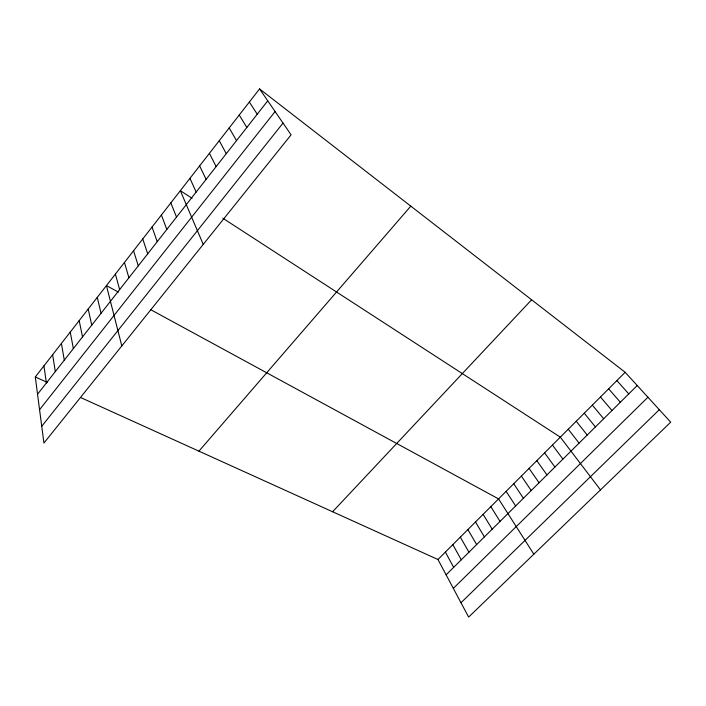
<?xml version="1.0" encoding="UTF-8"?>
<svg xmlns="http://www.w3.org/2000/svg" width="706" height="706" viewBox="0 0 706 706"><rect width="100%" height="100%" fill="white"/><g stroke="black" fill="none" stroke-linecap="round" stroke-linejoin="round"><path stroke-width="1.06" d="M259.57 88.912L291.084 134.828L43.922 443.059L35.3 376.969L259.57 88.912L625.163 372.3L670.7 422.17L468.634 617.088L437.958 559.514L80.484 397.46M37.55 394.23L267.742 100.817M39.571 409.692L275.102 111.53M41.733 426.283L283.027 123.082M198.933 451.152L410.804 206.143M332.605 511.753L531.618 299.794M437.958 559.514L625.163 372.3M446.113 574.825L637.227 385.511M453.331 588.372L647.932 397.24M460.983 602.739L659.307 409.692M35.3 376.969L47.496 382.502M118.423 292.125L106.438 285.603L121.811 345.931M150.81 309.74L498.568 498.904L533.842 554.184M192.067 198.28L180.348 190.673L203.231 244.382M222.822 218.225L560.317 437.155L600.488 489.902M616.876 380.587L628.764 393.904M608.651 388.821L620.345 402.235M600.471 397.001L611.987 410.513M592.334 405.129L603.683 418.746M584.259 413.213L595.423 426.918M576.228 421.244L587.224 435.046M568.242 429.222L579.07 443.121M552.427 445.036L562.92 459.121M544.591 452.873L554.916 467.045M536.807 460.665L546.965 474.926M529.068 468.405L539.066 482.754M521.372 476.1L531.212 490.529M513.721 483.742L523.402 498.26M506.123 491.35L515.645 505.946M249.359 102.026L257.231 114.213M490.829 506.643L500.042 521.407M483.133 514.339L492.188 529.182M239.237 115.025L246.826 127.486M475.491 521.981L484.395 536.904M467.893 529.579L476.647 544.582M229.203 127.918L236.501 140.635M460.338 537.134L468.943 552.216M452.837 544.635L461.283 559.796M445.38 552.101L453.676 567.333M219.257 140.688L226.282 153.67M209.4 153.352L216.151 166.581M199.63 165.901L206.108 179.377M189.949 178.336L196.153 192.067M170.826 202.896L176.518 217.095M161.392 215.012L166.828 229.45M152.037 227.032L157.226 241.69M142.762 238.946L147.704 253.825M133.566 250.762L138.27 265.853M124.441 262.473L128.916 277.776M115.405 274.087L119.641 289.601M97.278 297.367L101.046 313.296M88.197 309.034L91.736 325.166M79.187 320.595L82.514 336.921M70.265 332.067L73.362 348.587M61.413 343.434L64.29 360.148M52.632 354.703L55.306 371.603M43.931 365.885L46.393 382.97"/></g></svg>
